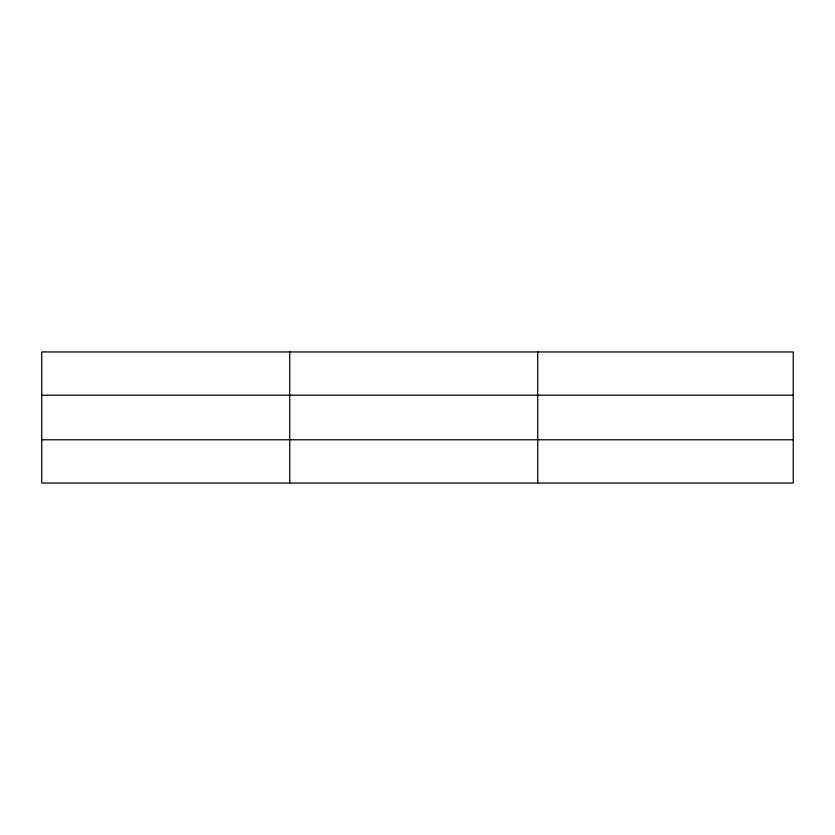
<?xml version="1.0" encoding="UTF-8"?>
<svg xmlns="http://www.w3.org/2000/svg" width="835" height="835" viewBox="0 0 835 835"><rect width="100%" height="100%" fill="white"/><g stroke="black" fill="none" stroke-linecap="round" stroke-linejoin="round"><path stroke-width="1.25" d="M289.745 351.952L289.745 483.048M537.74 351.952L537.74 483.048M793.25 395.216L793.25 351.952L41.75 351.952L41.75 483.048L793.25 483.048L793.25 395.216L41.75 395.216M41.75 439.784L793.25 439.784"/></g></svg>
